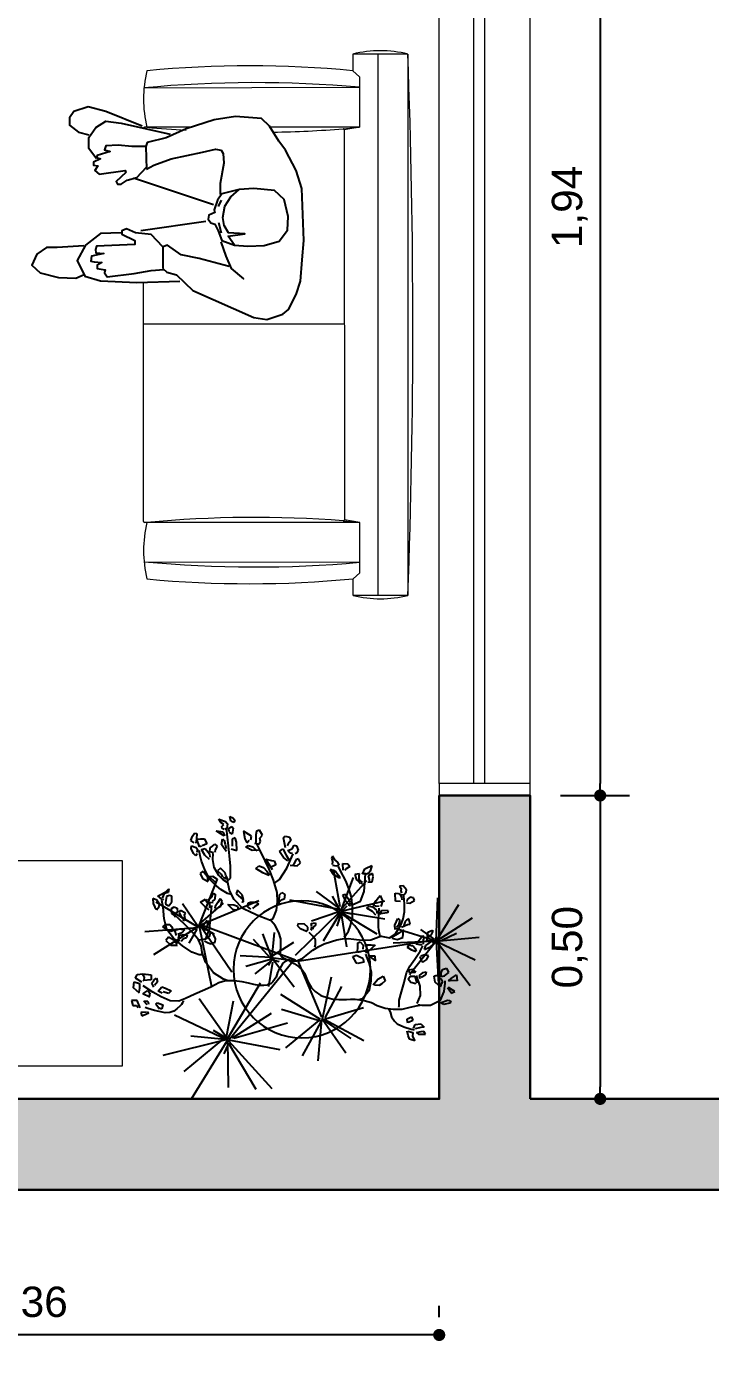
# Model space of a CAD drawing. Header units: millimetres. Extents: x 3757.5 to 3780.5, y 860.5 to 875.7.
# Drawn here: x 3771.494 to 3772.621, y 863.317 to 865.494 of the extents above; entities that cross this region are included whole.
import ezdxf

# ---------------------------------------------------------------- set-up
doc = ezdxf.new("R2010")
doc.units = ezdxf.units.MM
for name, color, linetype, lineweight in [('COTA', 1, 'Continuous', 18), ('paredes', 1, 'Continuous', 30), ('ventanas', 161, 'Continuous', 5)]:
    doc.layers.add(name, color=color, linetype=linetype, lineweight=lineweight)
for name, color, linetype in [('mobiliario', 7, 'Continuous'), ('MUEBLES', 3, 'Continuous'), ('PLANTS', 3, 'Continuous')]:
    doc.layers.add(name, color=color, linetype=linetype)
doc.styles.get("Standard").update_dxf_attribs({"font": 'arial.ttf'})
doc.dimstyles.new('ARQUITECTURA', dxfattribs={"dimtxt": 0.05, "dimasz": 0.02, "dimexe": 0.048, "dimexo": 0.05, "dimgap": 0.02, "dimtad": 1, "dimtoh": 1, "dimzin": 1, "dimtxsty": 'Standard', "dimblk": 'DOT', "dimcen": 0.02, "dimazin": 0, "dimtfac": 1, "dimtmove": 0, "dimatfit": 3, "dimldrblk": 'ARCHTICK', "dimfxl": 1, "dimarcsym": 0})

# ---------------------------------------------------------------- blocks, each defined once
blk = doc.blocks.new('WP3')
at = {"color": 86, "linetype": 'Continuous'}
for p, q in [((-0.2522, 0.1701), (-0.2265, 0.3247)), ((-0.2498, 0.164), (-0.1813, 0.3394)), ((0.0254, 0.2037), (-0.0277, 0.3123)), ((0.0282, 0.2019), (0.0571, 0.3198)), ((-0.2548, 0.1636), (-0.4127, 0.2839)), ((-0.2516, 0.1601), (-0.2991, 0.2911)), ((0.0294, 0.2026), (-0.0648, 0.2823)), ((0.0313, 0.2089), (0.0864, 0.2855)), ((0.0334, 0.2051), (0.1195, 0.305)), ((-0.2488, 0.1613), (-0.1191, 0.2415)), ((0.0181, 0.203), (-0.102, 0.2431)), ((0.4233, 0.1148), (0.4663, 0.2667)), ((-0.2645, 0.1544), (-0.4032, 0.2006)), ((-0.2524, 0.1705), (-0.2763, 0.1942)), ((0.022, 0.2066), (-0.0721, 0.1345)), ((0.0231, 0.2018), (-0.0589, 0.0925)), ((0.0271, 0.2048), (0.1534, 0.2146)), ((0.0292, 0.203), (0.0976, 0.0978)), ((0.0375, 0.2025), (0.1157, 0.1348)), ((0.421, 0.1098), (0.3817, 0.2294)), ((0.421, 0.1098), (0.5068, 0.202)), ((-0.2556, 0.1587), (-0.4435, 0.1351)), ((-0.2514, 0.1625), (-0.3702, 0.0371)), ((-0.2579, 0.1568), (-0.3473, 0.1124)), ((-0.2499, 0.1599), (-0.2858, 0.0191)), ((-0.2514, 0.1556), (-0.2797, 0.1197)), ((-0.2498, 0.1574), (-0.1014, 0.0395)), ((-0.2356, 0.1605), (-0.1033, 0.1337)), ((-0.2327, 0.1625), (-0.0702, 0.1763)), ((0.421, 0.1098), (0.3124, 0.1733)), ((-0.2507, 0.1508), (-0.1942, 0.0602)), ((0.421, 0.1098), (0.5422, 0.1438)), ((-0.044, -0.0153), (-0.0144, 0.0856)), ((0.421, 0.1098), (0.3016, 0.0703)), ((0.421, 0.1098), (0.3216, 0.0327)), ((0.419, 0.1037), (0.3909, 0.0621)), ((0.421, 0.1098), (0.4703, -0.006)), ((0.421, 0.1098), (0.5444, 0.0847)), ((0.421, 0.1098), (0.5212, 0.0336)), ((0.4369, 0.1136), (0.4841, 0.1092)), ((-0.047, -0.0044), (-0.0842, 0.0577)), ((-0.0375, -0.0127), (-0.1078, 0.0088)), ((-0.0523, -0.0085), (-0.0622, 0.0002)), ((-0.0404, -0.0082), (-0.0281, 0.0009)), ((0.1918, -0.0697), (0.1704, 0.0319)), ((0.1911, -0.0688), (0.2666, 0.0278)), ((-0.2098, -0.1792), (-0.2393, -0.0018)), ((-0.2063, -0.1821), (-0.1686, -0.0204)), ((-0.0473, -0.019), (-0.1294, -0.0552)), ((-0.0463, -0.0128), (-0.1247, -0.0203)), ((-0.0485, -0.0156), (-0.0758, -0.0856)), ((-0.0448, -0.0149), (-0.0442, -0.0918)), ((-0.0427, -0.0209), (0.0314, -0.0369)), ((-0.0422, -0.0194), (-0.0107, -0.0824)), ((0.187, -0.0661), (0.1132, -0.0085)), ((0.1911, -0.0663), (0.1654, -0.0355)), ((0.1947, -0.0682), (0.3037, -0.0045)), ((0.1948, -0.0744), (0.065, -0.1548)), ((0.1888, -0.0722), (0.1017, -0.075)), ((0.1922, -0.0732), (0.185, -0.1212)), ((0.1881, -0.0728), (0.2953, -0.128)), ((0.1919, -0.072), (0.262, -0.15)), ((0.193, -0.0718), (0.3234, -0.0538)), ((0.1945, -0.0703), (0.2148, -0.0799)), ((0.196, -0.0682), (0.2217, -0.0513)), ((0.1913, -0.0816), (0.1467, -0.1507)), ((0.1947, -0.0839), (0.2157, -0.1927)), ((-0.2097, -0.1791), (-0.3645, -0.1488)), ((-0.2187, -0.1738), (-0.2554, -0.1436)), ((-0.2033, -0.1758), (-0.1775, -0.1417)), ((-0.2146, -0.1761), (-0.3638, -0.2211)), ((-0.2145, -0.1792), (-0.3018, -0.2901)), ((-0.2133, -0.1815), (-0.2314, -0.2571)), ((-0.2145, -0.1815), (-0.0202, -0.1871)), ((-0.2085, -0.1807), (-0.1115, -0.2866)), ((-0.2031, -0.1856), (-0.1188, -0.2158))]:
    blk.add_line(p, q, dxfattribs=at)
at = {"color": 251, "linetype": 'Continuous'}
for p, q in [((0.0231, 0.017), (0.0285, 0.1966)), ((0.0099, 0.0146), (-0.247, 0.162)), ((0.0277, 0.0202), (0.4168, 0.1046)), ((0.0173, 0.0142), (-0.208, -0.1851)), ((0.0116, 0.0141), (-0.047, -0.0172)), ((0.0227, 0.0013), (0.1915, -0.0714))]:
    blk.add_line(p, q, dxfattribs=at)
blk = doc.blocks.new('tarro')
at = {"color": 92, "linetype": 'Continuous'}
for p, q in [((0.2496, 0.1549), (0.2469, 0.1454)), ((0.253, 0.1639), (0.2496, 0.1549)), ((0.2649, 0.1676), (0.253, 0.1639)), ((0.2598, 0.1574), (0.2649, 0.1676)), ((0.2606, 0.148), (0.2598, 0.1574)), ((0.2489, 0.1261), (0.2471, 0.1184)), ((0.2487, 0.145), (0.2606, 0.148)), ((0.2606, 0.12), (0.2501, 0.1246)), ((0.262, 0.1391), (0.2659, 0.1299)), ((0.2659, 0.1299), (0.2792, 0.1283)), ((0.2791, 0.1362), (0.2662, 0.14)), ((0.2788, 0.1465), (0.2682, 0.149)), ((0.2693, 0.1485), (0.2736, 0.1522)), ((0.2736, 0.1522), (0.2899, 0.1523)), ((0.2863, 0.1462), (0.2788, 0.1465)), ((0.287, 0.1356), (0.2791, 0.1362)), ((0.2792, 0.1283), (0.287, 0.1356)), ((0.2899, 0.1523), (0.2863, 0.1462)), ((-0.3746, 0.1014), (-0.3726, 0.1091)), ((-0.3618, 0.1008), (-0.3746, 0.1014)), ((-0.3726, 0.1091), (-0.363, 0.1054)), ((-0.363, 0.1054), (-0.3562, 0.1022)), ((-0.3562, 0.1022), (-0.3594, 0.0997)), ((-0.3313, 0.0934), (-0.3399, 0.0821)), ((-0.3257, 0.0935), (-0.334, 0.0904)), ((-0.3234, 0.0834), (-0.3257, 0.0935)), ((0.2471, 0.1184), (0.2477, 0.116)), ((0.2477, 0.116), (0.2575, 0.112)), ((0.2575, 0.112), (0.2606, 0.12)), ((-0.3965, 0.0732), (-0.3934, 0.0852)), ((-0.3832, 0.0737), (-0.3965, 0.0732)), ((-0.3934, 0.0852), (-0.3849, 0.0851)), ((-0.3849, 0.0851), (-0.3808, 0.0895)), ((-0.3762, 0.0906), (-0.3832, 0.0737)), ((-0.3537, 0.0657), (-0.3701, 0.0576)), ((-0.3599, 0.0839), (-0.3674, 0.0754)), ((-0.3674, 0.0754), (-0.3583, 0.0752)), ((-0.3583, 0.0752), (-0.3572, 0.0818)), ((-0.3537, 0.0564), (-0.3553, 0.0648)), ((-0.3399, 0.0821), (-0.3357, 0.0791)), ((-0.3357, 0.0791), (-0.3234, 0.0834)), ((0.3252, 0.0786), (0.3412, 0.0728)), ((0.3329, 0.0831), (0.3269, 0.0796)), ((0.3457, 0.0798), (0.3329, 0.0831)), ((0.3412, 0.0728), (0.3468, 0.0732)), ((0.3493, 0.0774), (0.3457, 0.0798)), ((0.3468, 0.0732), (0.3493, 0.0774)), ((-0.3781, 0.0566), (-0.3917, 0.0439)), ((-0.3917, 0.0439), (-0.3901, 0.0296)), ((-0.3901, 0.0296), (-0.3782, 0.0336)), ((-0.378, 0.045), (-0.3791, 0.0538)), ((-0.3782, 0.0336), (-0.378, 0.045)), ((-0.3701, 0.0576), (-0.3582, 0.0502)), ((-0.3582, 0.0502), (-0.3537, 0.0564)), ((-0.3445, 0.0423), (-0.3493, 0.0329)), ((-0.3493, 0.0329), (-0.3434, 0.0253)), ((-0.336, 0.0295), (-0.343, 0.0384)), ((-0.3249, 0.0564), (-0.334, 0.0514)), ((-0.334, 0.0514), (-0.3261, 0.0416)), ((-0.3261, 0.0416), (-0.3172, 0.045)), ((-0.3098, 0.0568), (-0.3227, 0.0533)), ((-0.3172, 0.045), (-0.3041, 0.0512)), ((-0.3041, 0.0512), (-0.3098, 0.0568)), ((0.168, 0.0372), (0.1786, 0.0233)), ((0.1816, 0.0387), (0.1712, 0.0376)), ((0.188, 0.0349), (0.1816, 0.0387)), ((0.196, 0.0277), (0.188, 0.0349)), ((0.2554, 0.0316), (0.2493, 0.0236)), ((0.2673, 0.0345), (0.2554, 0.0316)), ((0.2653, 0.0169), (0.2695, 0.0329)), ((0.3213, 0.0381), (0.3126, 0.0307)), ((0.327, 0.0407), (0.3213, 0.0381)), ((0.33, 0.0297), (0.3243, 0.0392)), ((0.3411, 0.0434), (0.3467, 0.051)), ((0.3585, 0.0524), (0.344, 0.0435)), ((0.3467, 0.051), (0.35, 0.0567)), ((0.35, 0.0567), (0.3585, 0.0524)), ((-0.3726, 0.0304), (-0.3873, 0.0215)), ((-0.3873, 0.0215), (-0.3833, 0.0124)), ((-0.3833, 0.0124), (-0.3699, 0.0109)), ((-0.3682, 0.027), (-0.3705, 0.0287)), ((-0.3699, 0.0109), (-0.3504, 0.0139)), ((-0.3662, 0.0191), (-0.3698, 0.013)), ((-0.3507, 0.0251), (-0.3682, 0.027)), ((-0.3673, 0.0252), (-0.3662, 0.0191)), ((-0.3504, 0.0139), (-0.3507, 0.0251)), ((-0.3434, 0.0253), (-0.338, 0.0217)), ((-0.338, 0.0217), (-0.336, 0.0295)), ((0.1786, 0.0233), (0.191, 0.0164)), ((0.191, 0.0164), (0.196, 0.0277)), ((0.2493, 0.0236), (0.2543, 0.017)), ((0.2504, 0.0029), (0.2527, 0.009)), ((0.2601, 0.0007), (0.2504, 0.0029)), ((0.2527, 0.009), (0.2614, 0.0072)), ((0.2543, 0.017), (0.2653, 0.0169)), ((0.2681, 0.0073), (0.2601, 0.0007)), ((0.2614, 0.0072), (0.2661, 0.0075)), ((0.2777, 0.0226), (0.2756, 0.0148)), ((0.2756, 0.0148), (0.2848, 0.0078)), ((0.2897, 0.0142), (0.2799, 0.0201)), ((0.2848, 0.0078), (0.2914, 0.0066)), ((0.2914, 0.0066), (0.2897, 0.0142)), ((0.3126, 0.0307), (0.3102, 0.0169)), ((0.3102, 0.0169), (0.3157, 0.0145)), ((0.3157, 0.0145), (0.3267, 0.0238)), ((0.3271, 0.0185), (0.3263, 0.0092)), ((0.3263, 0.0092), (0.33, 0.0013)), ((0.3267, 0.0238), (0.33, 0.0297)), ((0.334, 0.0163), (0.3271, 0.0185)), ((0.33, 0.0013), (0.3393, -0.0017)), ((0.344, 0.0077), (0.3338, 0.0155)), ((0.3393, -0.0017), (0.344, 0.0077)), ((0.351, 0.0264), (0.3428, 0.0281)), ((0.3437, 0.0279), (0.35, 0.0222)), ((0.35, 0.0222), (0.362, 0.0138)), ((0.364, 0.0273), (0.351, 0.0264)), ((0.362, 0.0138), (0.364, 0.0273)), ((0.1288, -0.0136), (0.1204, -0.0296)), ((0.1204, -0.0296), (0.1285, -0.0323)), ((0.1285, -0.0323), (0.137, -0.0282)), ((0.1317, -0.0129), (0.1288, -0.0136)), ((0.1461, -0.0159), (0.1317, -0.0129)), ((0.137, -0.0282), (0.1436, -0.0257)), ((0.144, -0.0251), (0.1461, -0.0159)), ((0.1571, -0.0308), (0.1736, -0.0194)), ((0.1727, -0.0298), (0.1591, -0.0301)), ((0.1736, -0.0194), (0.1727, -0.0298)), ((0.277, -0.029), (0.2795, -0.021)), ((0.2882, -0.0332), (0.2788, -0.0302)), ((0.2795, -0.021), (0.2836, -0.0162)), ((0.2836, -0.0162), (0.2929, -0.022)), ((0.2929, -0.022), (0.2968, -0.0309)), ((-0.3164, -0.0667), (-0.3051, -0.0559)), ((-0.3051, -0.0559), (-0.2942, -0.0558)), ((-0.2903, -0.0573), (-0.298, -0.0672)), ((-0.2942, -0.0558), (-0.2902, -0.0549)), ((-0.2208, -0.0626), (-0.2124, -0.0585)), ((-0.2124, -0.0585), (-0.2013, -0.0629)), ((0.1322, -0.0394), (0.1315, -0.0417)), ((0.1315, -0.0417), (0.1323, -0.0495)), ((0.1323, -0.0495), (0.1318, -0.0614)), ((0.1318, -0.0614), (0.1375, -0.0636)), ((0.1348, -0.0395), (0.1322, -0.0394)), ((0.1401, -0.0405), (0.1348, -0.0395)), ((0.1375, -0.0636), (0.1448, -0.0555)), ((0.1448, -0.0555), (0.1437, -0.0464)), ((0.1494, -0.0392), (0.1532, -0.0473)), ((0.1559, -0.0411), (0.1499, -0.0382)), ((0.1532, -0.0473), (0.1531, -0.0569)), ((0.1531, -0.0569), (0.1629, -0.0569)), ((0.1653, -0.0494), (0.1559, -0.0411)), ((0.1629, -0.0569), (0.1721, -0.0557)), ((0.1721, -0.0557), (0.1653, -0.0494)), ((0.2577, -0.0444), (0.2477, -0.0504)), ((0.2477, -0.0504), (0.2511, -0.0561)), ((0.2511, -0.0561), (0.2612, -0.0541)), ((0.2675, -0.0402), (0.2577, -0.0444)), ((0.2612, -0.0541), (0.2658, -0.048)), ((0.2658, -0.048), (0.2679, -0.0409)), ((0.2767, -0.0563), (0.2683, -0.0578)), ((0.2683, -0.0578), (0.2722, -0.0633)), ((0.2821, -0.0567), (0.2767, -0.0563)), ((0.2843, -0.0686), (0.2842, -0.0581)), ((0.2877, -0.0455), (0.2911, -0.055)), ((0.2977, -0.0499), (0.288, -0.045)), ((0.2968, -0.0309), (0.2882, -0.0332)), ((0.2911, -0.055), (0.3064, -0.0657)), ((0.3089, -0.058), (0.2977, -0.0499)), ((0.3064, -0.0657), (0.3089, -0.058)), ((-0.3101, -0.0899), (-0.3237, -0.0988)), ((-0.3105, -0.0745), (-0.3164, -0.0667)), ((-0.298, -0.0672), (-0.3105, -0.0745)), ((-0.3013, -0.0876), (-0.3101, -0.0899)), ((-0.3027, -0.0984), (-0.2995, -0.0879)), ((-0.2916, -0.0787), (-0.2957, -0.0908)), ((-0.2957, -0.0908), (-0.2848, -0.0938)), ((-0.2794, -0.0842), (-0.2885, -0.0804)), ((-0.2843, -0.0644), (-0.2865, -0.0718)), ((-0.2865, -0.0718), (-0.2844, -0.079)), ((-0.2848, -0.0938), (-0.2731, -0.0914)), ((-0.2844, -0.079), (-0.2745, -0.0805)), ((-0.2755, -0.0706), (-0.2808, -0.0647)), ((-0.2731, -0.0914), (-0.2794, -0.0842)), ((-0.2678, -0.0731), (-0.2755, -0.0706)), ((-0.2745, -0.0805), (-0.2669, -0.079)), ((-0.2669, -0.079), (-0.2678, -0.0731)), ((-0.2241, -0.0892), (-0.2293, -0.0939)), ((-0.226, -0.0659), (-0.2208, -0.0626)), ((-0.2218, -0.0965), (-0.2234, -0.09)), ((-0.2151, -0.076), (-0.2226, -0.07)), ((-0.2131, -0.084), (-0.2151, -0.076)), ((-0.2066, -0.0838), (-0.2131, -0.084)), ((-0.2003, -0.0707), (-0.2066, -0.0838)), ((-0.2013, -0.0629), (-0.2003, -0.0707)), ((-0.0026, -0.0943), (0.0038, -0.0924)), ((0.0038, -0.0924), (0.012, -0.0887)), ((0.0113, -0.0878), (0.0154, -0.0908)), ((0.0154, -0.0908), (0.015, -0.0981)), ((0.0255, -0.0897), (0.0233, -0.0927)), ((0.206, -0.073), (0.2189, -0.0815)), ((0.2281, -0.084), (0.2103, -0.0737)), ((0.2112, -0.0724), (0.224, -0.0693)), ((0.2195, -0.0923), (0.2186, -0.1022)), ((0.224, -0.0693), (0.2369, -0.0739)), ((0.2389, -0.0914), (0.2281, -0.084)), ((0.2369, -0.0739), (0.2389, -0.0914)), ((0.2722, -0.0633), (0.2805, -0.0743)), ((0.2805, -0.0743), (0.2838, -0.0787)), ((0.2838, -0.0787), (0.2872, -0.0748)), ((0.2872, -0.0748), (0.2843, -0.0686)), ((0.2936, -0.0664), (0.2958, -0.0864)), ((0.3026, -0.0793), (0.2938, -0.0721)), ((0.2958, -0.0864), (0.3065, -0.0907)), ((0.3063, -0.0867), (0.3026, -0.0793)), ((0.3065, -0.0907), (0.3063, -0.0867)), ((-0.3237, -0.0988), (-0.3161, -0.1038)), ((-0.3161, -0.1038), (-0.3068, -0.1041)), ((-0.3068, -0.1041), (-0.3027, -0.0984)), ((-0.2937, -0.1234), (-0.3026, -0.13)), ((-0.2961, -0.1286), (-0.2951, -0.1215)), ((-0.2851, -0.1317), (-0.2795, -0.1207)), ((-0.2795, -0.1207), (-0.2756, -0.1161)), ((-0.277, -0.1147), (-0.273, -0.1136)), ((-0.273, -0.1136), (-0.2714, -0.1174)), ((-0.2714, -0.1174), (-0.2725, -0.1272)), ((-0.2293, -0.0939), (-0.2267, -0.1056)), ((-0.2267, -0.1056), (-0.2197, -0.1145)), ((-0.2184, -0.1072), (-0.2218, -0.0965)), ((-0.2197, -0.1145), (-0.2184, -0.1072)), ((-0.0089, -0.1007), (-0.0026, -0.0943)), ((-0.008, -0.1055), (-0.0089, -0.1007)), ((0.0078, -0.1046), (-0.008, -0.1055)), ((0.015, -0.0981), (0.0078, -0.1046)), ((0.0247, -0.0988), (0.0227, -0.1064)), ((0.0227, -0.1064), (0.0321, -0.1083)), ((0.0233, -0.0927), (0.0247, -0.0988)), ((0.0275, -0.0981), (0.0272, -0.0933)), ((0.034, -0.1036), (0.0275, -0.0981)), ((0.0321, -0.1083), (0.034, -0.1036)), ((0.2186, -0.1022), (0.2254, -0.1177)), ((0.2269, -0.1021), (0.2225, -0.0969)), ((0.2254, -0.1177), (0.2297, -0.114)), ((0.2297, -0.114), (0.2269, -0.1021)), ((0.2336, -0.0975), (0.2482, -0.104)), ((0.2424, -0.1114), (0.2385, -0.0996)), ((0.2457, -0.1142), (0.2424, -0.1114)), ((0.2507, -0.1169), (0.2457, -0.1142)), ((0.2482, -0.104), (0.2542, -0.1049)), ((0.2542, -0.1049), (0.2507, -0.1169)), ((-0.3466, -0.1646), (-0.3463, -0.1529)), ((-0.3463, -0.1529), (-0.3424, -0.1449)), ((-0.3424, -0.1449), (-0.3388, -0.1395)), ((-0.3382, -0.1386), (-0.3319, -0.1463)), ((-0.3309, -0.1513), (-0.3378, -0.1608)), ((-0.3319, -0.1463), (-0.3309, -0.1513)), ((-0.3173, -0.1557), (-0.3166, -0.1502)), ((-0.3154, -0.1508), (-0.3096, -0.1477)), ((-0.3096, -0.1477), (-0.3026, -0.1566)), ((-0.3026, -0.13), (-0.3034, -0.1412)), ((-0.3034, -0.1412), (-0.2967, -0.1452)), ((-0.2967, -0.1452), (-0.2902, -0.1419)), ((-0.289, -0.1331), (-0.2961, -0.1286)), ((-0.2902, -0.1419), (-0.289, -0.1331)), ((-0.2819, -0.1368), (-0.2851, -0.1317)), ((-0.2708, -0.1305), (-0.2819, -0.1368)), ((-0.2725, -0.1272), (-0.2708, -0.1305)), ((-0.2257, -0.1464), (-0.2357, -0.1562)), ((-0.2152, -0.1386), (-0.2257, -0.1464)), ((-0.2222, -0.1574), (-0.2143, -0.153)), ((-0.2143, -0.153), (-0.2142, -0.1429)), ((-0.2028, -0.139), (-0.1877, -0.1467)), ((-0.2014, -0.1463), (-0.202, -0.142)), ((-0.195, -0.1553), (-0.2014, -0.1463)), ((-0.1877, -0.1467), (-0.1847, -0.1589)), ((-0.1599, -0.1392), (-0.172, -0.1507)), ((-0.172, -0.1507), (-0.1579, -0.1503)), ((-0.1495, -0.1364), (-0.1599, -0.1392)), ((-0.1579, -0.1503), (-0.149, -0.1468)), ((-0.149, -0.1468), (-0.1477, -0.1383)), ((-0.1179, -0.1396), (-0.1258, -0.1462)), ((-0.1258, -0.1462), (-0.1235, -0.1548)), ((-0.1085, -0.1458), (-0.1143, -0.1416)), ((-0.0998, -0.1514), (-0.1085, -0.1458)), ((-0.1051, -0.1565), (-0.0998, -0.1514)), ((-0.0521, -0.1495), (-0.0514, -0.1586)), ((0.1029, -0.1593), (0.1096, -0.1521)), ((0.1118, -0.1467), (0.1146, -0.1543)), ((0.1661, -0.1343), (0.153, -0.1425)), ((0.153, -0.1425), (0.1582, -0.1469)), ((0.1582, -0.1469), (0.1663, -0.1456)), ((0.1743, -0.1257), (0.1661, -0.1343)), ((0.1663, -0.1456), (0.1757, -0.1375)), ((0.1746, -0.1459), (0.1674, -0.1495)), ((0.1674, -0.1495), (0.1749, -0.16)), ((0.1819, -0.1465), (0.1746, -0.1459)), ((0.1757, -0.1375), (0.1769, -0.13)), ((0.2012, -0.1312), (0.1833, -0.129)), ((0.1841, -0.1275), (0.1879, -0.1374)), ((0.1869, -0.1507), (0.1854, -0.1461)), ((0.1899, -0.1591), (0.1869, -0.1507)), ((0.1879, -0.1374), (0.2031, -0.137)), ((0.2031, -0.137), (0.2012, -0.1312)), ((0.2455, -0.1546), (0.2531, -0.1535)), ((0.2531, -0.1535), (0.2642, -0.1599)), ((-0.3378, -0.1608), (-0.3466, -0.1646)), ((-0.3239, -0.1619), (-0.3353, -0.1709)), ((-0.3353, -0.1709), (-0.3315, -0.1725)), ((-0.3315, -0.1725), (-0.3167, -0.18)), ((-0.3205, -0.1763), (-0.325, -0.1659)), ((-0.322, -0.163), (-0.3239, -0.1619)), ((-0.3113, -0.1787), (-0.3205, -0.1763)), ((-0.3152, -0.1697), (-0.3173, -0.1557)), ((-0.3167, -0.18), (-0.3094, -0.187)), ((-0.308, -0.1714), (-0.3152, -0.1697)), ((-0.3094, -0.187), (-0.3113, -0.1787)), ((-0.3026, -0.1703), (-0.308, -0.1714)), ((-0.3026, -0.1566), (-0.3026, -0.1703)), ((-0.2357, -0.1562), (-0.2237, -0.1631)), ((-0.2237, -0.1631), (-0.2222, -0.1574)), ((-0.215, -0.1558), (-0.2185, -0.1608)), ((-0.2185, -0.1608), (-0.2093, -0.1681)), ((-0.2062, -0.155), (-0.215, -0.1558)), ((-0.2093, -0.1681), (-0.2057, -0.177)), ((-0.2018, -0.1632), (-0.208, -0.1577)), ((-0.2057, -0.177), (-0.2009, -0.1746)), ((-0.2009, -0.1746), (-0.2018, -0.1632)), ((-0.1894, -0.1638), (-0.195, -0.1553)), ((-0.1847, -0.1589), (-0.1894, -0.1638)), ((-0.1518, -0.1759), (-0.1363, -0.1622)), ((-0.1493, -0.1839), (-0.1518, -0.1759)), ((-0.138, -0.1735), (-0.1493, -0.1839)), ((-0.1351, -0.1621), (-0.138, -0.1735)), ((-0.1373, -0.1546), (-0.1351, -0.1621)), ((-0.1363, -0.1622), (-0.1355, -0.1573)), ((-0.1235, -0.1548), (-0.119, -0.1559)), ((-0.119, -0.1559), (-0.1051, -0.1565)), ((-0.0514, -0.1586), (-0.0509, -0.1735)), ((-0.0509, -0.1735), (-0.0455, -0.1787)), ((-0.0471, -0.1609), (-0.0507, -0.1571)), ((-0.0404, -0.1632), (-0.0471, -0.1609)), ((-0.0455, -0.1787), (-0.0382, -0.1738)), ((-0.0382, -0.1738), (-0.0404, -0.1632)), ((0.096, -0.1727), (0.1029, -0.1593)), ((0.1021, -0.1739), (0.096, -0.1727)), ((0.1126, -0.159), (0.1021, -0.1739)), ((0.1146, -0.1543), (0.1126, -0.159)), ((0.1749, -0.16), (0.1804, -0.1672)), ((0.1804, -0.1672), (0.1838, -0.1721)), ((0.1838, -0.1721), (0.1899, -0.1591)), ((0.2203, -0.1585), (0.2189, -0.1773)), ((0.2189, -0.1773), (0.2267, -0.1761)), ((0.2313, -0.1575), (0.2203, -0.1585)), ((0.2267, -0.1761), (0.2309, -0.1734)), ((0.2309, -0.1734), (0.2343, -0.1677)), ((0.2322, -0.1742), (0.2395, -0.1736)), ((0.2322, -0.1825), (0.2342, -0.1775)), ((0.2332, -0.1879), (0.2322, -0.1825)), ((0.2343, -0.1677), (0.2347, -0.1619)), ((0.2453, -0.1851), (0.2379, -0.1942)), ((0.2395, -0.1736), (0.2452, -0.1798)), ((0.2452, -0.1798), (0.2453, -0.1851)), ((0.2474, -0.1628), (0.2465, -0.1574)), ((0.2538, -0.1682), (0.2474, -0.1628)), ((0.2619, -0.1661), (0.2538, -0.1682)), ((0.2642, -0.1599), (0.2619, -0.1661)), ((-0.2295, -0.2099), (-0.2354, -0.2228)), ((-0.2179, -0.2036), (-0.2295, -0.2099)), ((-0.2196, -0.217), (-0.2186, -0.2056)), ((-0.2007, -0.2018), (-0.2155, -0.2164)), ((-0.2072, -0.2171), (-0.1967, -0.21)), ((-0.1967, -0.21), (-0.2008, -0.2008)), ((-0.1874, -0.2214), (-0.1837, -0.2149)), ((-0.1829, -0.2149), (-0.172, -0.21)), ((-0.172, -0.21), (-0.176, -0.2184)), ((0.074, -0.2216), (0.0878, -0.2136)), ((0.0898, -0.2144), (0.083, -0.223)), ((0.0878, -0.2136), (0.0914, -0.2139)), ((0.1251, -0.221), (0.1291, -0.2087)), ((0.1291, -0.2087), (0.1341, -0.2046)), ((0.1341, -0.2046), (0.1379, -0.1996)), ((0.1353, -0.2083), (0.1349, -0.2174)), ((0.1367, -0.2073), (0.1353, -0.2083)), ((0.1426, -0.202), (0.1367, -0.2073)), ((0.1399, -0.1992), (0.1426, -0.202)), ((0.1555, -0.2031), (0.1652, -0.2038)), ((0.1564, -0.2177), (0.1586, -0.2093)), ((0.1586, -0.2093), (0.1595, -0.2027)), ((0.1652, -0.2038), (0.1676, -0.2156)), ((0.1676, -0.2156), (0.1665, -0.2229)), ((0.2294, -0.1932), (0.2332, -0.1879)), ((0.2379, -0.1942), (0.2294, -0.1932)), ((-0.2354, -0.2228), (-0.2289, -0.2283)), ((-0.2289, -0.2283), (-0.2196, -0.217)), ((-0.2155, -0.2164), (-0.2072, -0.2171)), ((-0.1957, -0.229), (-0.1874, -0.2214)), ((-0.189, -0.2353), (-0.1957, -0.229)), ((-0.1775, -0.225), (-0.189, -0.2353)), ((-0.176, -0.2184), (-0.1775, -0.225)), ((-0.0898, -0.2244), (-0.1063, -0.2348)), ((-0.1063, -0.2348), (-0.0993, -0.2407)), ((-0.0993, -0.2407), (-0.0883, -0.237)), ((-0.0757, -0.2185), (-0.0898, -0.2244)), ((-0.0883, -0.237), (-0.0807, -0.2287)), ((-0.0677, -0.2317), (-0.0827, -0.2569)), ((-0.0807, -0.2287), (-0.0743, -0.219)), ((-0.0598, -0.2434), (-0.0688, -0.2385)), ((-0.0636, -0.253), (-0.0598, -0.2434)), ((-0.0258, -0.2428), (-0.0098, -0.241)), ((-0.0175, -0.2447), (-0.0195, -0.2429)), ((-0.0127, -0.2553), (-0.0175, -0.2447)), ((-0.0098, -0.241), (-0.0019, -0.2482)), ((0.0674, -0.2327), (0.074, -0.2216)), ((0.0795, -0.2282), (0.0674, -0.2327)), ((0.073, -0.2515), (0.0719, -0.2442)), ((0.0727, -0.2429), (0.081, -0.2407)), ((0.083, -0.223), (0.0795, -0.2282)), ((0.081, -0.2407), (0.0881, -0.2426)), ((0.0881, -0.2426), (0.0853, -0.2496)), ((0.0981, -0.2311), (0.0973, -0.2462)), ((0.0973, -0.2462), (0.1089, -0.246)), ((0.1047, -0.2343), (0.1013, -0.2304)), ((0.1136, -0.2393), (0.1047, -0.2343)), ((0.1089, -0.246), (0.1136, -0.2393)), ((0.1358, -0.2227), (0.1251, -0.221)), ((0.1349, -0.2174), (0.1358, -0.2227)), ((0.143, -0.2219), (0.1487, -0.2337)), ((0.1497, -0.2228), (0.143, -0.2219)), ((0.1487, -0.2337), (0.1498, -0.2352)), ((0.1498, -0.2352), (0.1644, -0.2422)), ((0.1573, -0.2238), (0.1515, -0.2216)), ((0.1665, -0.2229), (0.1564, -0.2177)), ((0.1606, -0.2285), (0.1573, -0.2238)), ((0.1644, -0.2422), (0.1606, -0.2285)), ((-0.2519, -0.2701), (-0.257, -0.2813)), ((-0.2462, -0.2644), (-0.2519, -0.2701)), ((-0.2444, -0.27), (-0.2462, -0.2644)), ((-0.2424, -0.2794), (-0.2438, -0.2723)), ((-0.2256, -0.2657), (-0.2334, -0.2795)), ((-0.2145, -0.2557), (-0.2256, -0.2657)), ((-0.2247, -0.2814), (-0.2146, -0.2688)), ((-0.2146, -0.2688), (-0.2138, -0.2611)), ((-0.2053, -0.2711), (-0.2137, -0.2739)), ((-0.2137, -0.2739), (-0.2132, -0.283)), ((-0.2016, -0.2758), (-0.2014, -0.2733)), ((-0.1994, -0.2813), (-0.2016, -0.2758)), ((-0.1748, -0.2748), (-0.1802, -0.2816)), ((-0.1636, -0.2811), (-0.1505, -0.2771)), ((-0.1505, -0.2771), (-0.151, -0.2964)), ((-0.1145, -0.2766), (-0.1297, -0.2845)), ((-0.1002, -0.2773), (-0.1145, -0.2766)), ((-0.1133, -0.2858), (-0.1037, -0.2764)), ((-0.0827, -0.2569), (-0.0699, -0.2532)), ((-0.0699, -0.2532), (-0.0636, -0.253)), ((-0.0414, -0.2605), (-0.0507, -0.2743)), ((-0.0507, -0.2743), (-0.0431, -0.2807)), ((-0.0431, -0.2807), (-0.0357, -0.2657)), ((-0.0318, -0.2527), (-0.0414, -0.2605)), ((-0.0357, -0.2657), (-0.0282, -0.2545)), ((-0.0258, -0.2703), (-0.0314, -0.2771)), ((-0.0314, -0.2771), (-0.0215, -0.2808)), ((-0.0203, -0.2696), (-0.0258, -0.2703)), ((-0.0115, -0.2706), (-0.0142, -0.2688)), ((-0.0064, -0.2577), (-0.0127, -0.2553)), ((-0.0073, -0.2776), (-0.0115, -0.2706)), ((-0.0109, -0.2875), (-0.0073, -0.2776)), ((-0.0019, -0.2482), (-0.0064, -0.2577)), ((0.0702, -0.2593), (0.073, -0.2515)), ((0.0731, -0.2636), (0.0702, -0.2593)), ((0.0784, -0.2549), (0.0731, -0.2636)), ((0.0853, -0.2496), (0.0784, -0.2549)), ((-0.2504, -0.2949), (-0.2581, -0.2999)), ((-0.2581, -0.2999), (-0.2541, -0.3102)), ((-0.257, -0.2813), (-0.2562, -0.2874)), ((-0.2562, -0.2874), (-0.2455, -0.2837)), ((-0.245, -0.3038), (-0.2466, -0.2942)), ((-0.2455, -0.2837), (-0.2424, -0.2794)), ((-0.2442, -0.3162), (-0.245, -0.3038)), ((-0.2381, -0.2856), (-0.2442, -0.3031)), ((-0.2442, -0.3031), (-0.2354, -0.3043)), ((-0.233, -0.287), (-0.2381, -0.2856)), ((-0.2354, -0.3043), (-0.2264, -0.3044)), ((-0.2334, -0.2795), (-0.2247, -0.2814)), ((-0.2203, -0.2926), (-0.2314, -0.2878)), ((-0.2264, -0.3044), (-0.2203, -0.2926)), ((-0.2132, -0.283), (-0.2078, -0.2867)), ((-0.2078, -0.2867), (-0.202, -0.2917)), ((-0.202, -0.2917), (-0.1968, -0.2867)), ((-0.1968, -0.2867), (-0.1994, -0.2813)), ((-0.1802, -0.2816), (-0.1862, -0.2906)), ((-0.1862, -0.2906), (-0.1844, -0.3043)), ((-0.1844, -0.3043), (-0.18, -0.3)), ((-0.18, -0.3), (-0.1781, -0.2915)), ((-0.1781, -0.2915), (-0.1756, -0.2813)), ((-0.1616, -0.3034), (-0.1613, -0.2869)), ((-0.1545, -0.3066), (-0.1616, -0.3034)), ((-0.151, -0.2964), (-0.1545, -0.3066)), ((-0.135, -0.3218), (-0.132, -0.3044)), ((-0.132, -0.3044), (-0.1275, -0.295)), ((-0.1297, -0.2845), (-0.1236, -0.2885)), ((-0.1275, -0.295), (-0.1217, -0.3009)), ((-0.1236, -0.2885), (-0.1133, -0.2858)), ((-0.1178, -0.302), (-0.1163, -0.3106)), ((-0.109, -0.2937), (-0.0982, -0.2915)), ((-0.1059, -0.2965), (-0.1067, -0.2935)), ((-0.106, -0.3132), (-0.1059, -0.2965)), ((-0.0982, -0.2915), (-0.0951, -0.2979)), ((-0.0951, -0.2979), (-0.0969, -0.3056)), ((-0.0969, -0.3056), (-0.0905, -0.3129)), ((-0.037, -0.2833), (-0.0419, -0.3066)), ((-0.0419, -0.3066), (-0.0368, -0.3101)), ((-0.0368, -0.3101), (-0.028, -0.3078)), ((-0.031, -0.2926), (-0.0333, -0.288)), ((-0.0246, -0.3003), (-0.031, -0.2926)), ((-0.028, -0.3078), (-0.0246, -0.3003)), ((-0.0215, -0.2808), (-0.0168, -0.2894)), ((-0.0168, -0.2894), (-0.0109, -0.2875)), ((-0.2541, -0.3102), (-0.2493, -0.3171)), ((-0.2493, -0.3171), (-0.2442, -0.3162)), ((-0.1921, -0.3184), (-0.1989, -0.3227)), ((-0.1989, -0.3227), (-0.1883, -0.3213)), ((-0.1798, -0.3114), (-0.1921, -0.3184)), ((-0.1883, -0.3213), (-0.1836, -0.3201)), ((-0.1806, -0.3377), (-0.1871, -0.3418)), ((-0.1849, -0.3282), (-0.1857, -0.333)), ((-0.1857, -0.333), (-0.1806, -0.3377)), ((-0.1802, -0.3258), (-0.1849, -0.3282)), ((-0.1836, -0.3201), (-0.1787, -0.3114)), ((-0.1737, -0.3283), (-0.179, -0.3258)), ((-0.177, -0.3446), (-0.1726, -0.3394)), ((-0.1726, -0.3394), (-0.1737, -0.3283)), ((-0.1684, -0.3214), (-0.1696, -0.3289)), ((-0.1696, -0.3289), (-0.1624, -0.3331)), ((-0.1616, -0.3152), (-0.1682, -0.3186)), ((-0.1624, -0.3331), (-0.1593, -0.3287)), ((-0.1593, -0.3287), (-0.1616, -0.3152)), ((-0.1163, -0.3106), (-0.135, -0.3218)), ((-0.105, -0.3223), (-0.106, -0.3132)), ((-0.0979, -0.3243), (-0.105, -0.3223)), ((-0.0905, -0.3129), (-0.0979, -0.3243)), ((-0.1871, -0.3418), (-0.1929, -0.3504)), ((-0.1929, -0.3504), (-0.177, -0.3446)), ((-0.165, -0.3456), (-0.1672, -0.3564)), ((-0.1672, -0.3564), (-0.1599, -0.3533)), ((-0.158, -0.3423), (-0.1649, -0.3454)), ((-0.1599, -0.3533), (-0.1551, -0.3475)), ((-0.1551, -0.3475), (-0.158, -0.3423))]:
    blk.add_line(p, q, dxfattribs=at)
at = {"color": 33, "linetype": 'Continuous'}
for p, q in [((0.1343, 0.0708), (0.1432, 0.0689)), ((0.1432, 0.0689), (0.1592, 0.0488)), ((0.2276, 0.0889), (0.2282, 0.0863)), ((0.2282, 0.0863), (0.2287, 0.0726)), ((0.2287, 0.0726), (0.2339, 0.0529)), ((0.1592, 0.0488), (0.1631, 0.0275)), ((0.2339, 0.0529), (0.2401, 0.0312)), ((0.2401, 0.0312), (0.2458, 0.0092)), ((-0.2054, 0.0087), (-0.2239, -0.0158)), ((-0.1817, 0.0237), (-0.2054, 0.0087)), ((-0.171, 0.0276), (-0.1817, 0.0237)), ((0.1638, 0.0076), (0.1581, -0.0144)), ((0.1631, 0.0275), (0.1638, 0.0076)), ((0.2458, 0.0092), (0.2533, -0.0067)), ((-0.2239, -0.0158), (-0.2317, -0.0385)), ((0.1581, -0.0144), (0.1507, -0.0344)), ((0.2533, -0.0067), (0.265, -0.0227)), ((0.265, -0.0227), (0.2778, -0.0415)), ((-0.2772, -0.0544), (-0.2982, -0.072)), ((-0.2556, -0.0397), (-0.2772, -0.0544)), ((-0.2385, -0.0331), (-0.2556, -0.0397)), ((-0.234, -0.0543), (-0.2403, -0.0685)), ((-0.2291, -0.0333), (-0.2385, -0.0331)), ((-0.2317, -0.0385), (-0.234, -0.0543)), ((0.0319, -0.0508), (0.0333, -0.0566)), ((0.0333, -0.0566), (0.0328, -0.068)), ((0.2778, -0.0415), (0.2834, -0.0545)), ((-0.3139, -0.0922), (-0.3205, -0.1175)), ((-0.2982, -0.072), (-0.3139, -0.0922)), ((-0.2531, -0.0844), (-0.2707, -0.1026)), ((-0.2403, -0.0685), (-0.2531, -0.0844)), ((0.0271, -0.0769), (0.0181, -0.0855)), ((0.0328, -0.068), (0.0271, -0.0769)), ((0.0992, -0.0749), (0.1025, -0.0768)), ((0.1025, -0.0768), (0.1104, -0.0881)), ((0.1104, -0.0881), (0.1151, -0.102)), ((0.1867, -0.0768), (0.206, -0.073)), ((0.2189, -0.0815), (0.2325, -0.1021)), ((-0.3205, -0.1175), (-0.3227, -0.1445)), ((-0.2859, -0.1175), (-0.2948, -0.1254)), ((-0.2707, -0.1026), (-0.2859, -0.1175)), ((-0.0731, -0.1151), (-0.0661, -0.1178)), ((-0.0661, -0.1178), (-0.0582, -0.1374)), ((0.1151, -0.102), (0.1196, -0.1214)), ((0.1196, -0.1214), (0.1198, -0.1434)), ((0.2325, -0.1021), (0.2382, -0.1175)), ((0.2382, -0.1175), (0.2407, -0.134)), ((-0.3227, -0.1445), (-0.3259, -0.1601)), ((-0.0582, -0.1374), (-0.0553, -0.1572)), ((0.1096, -0.1521), (0.115, -0.1475)), ((0.1198, -0.1434), (0.1168, -0.1677)), ((0.2409, -0.1525), (0.2392, -0.1709)), ((0.2407, -0.134), (0.2409, -0.1525)), ((-0.1721, -0.1764), (-0.1881, -0.186)), ((-0.1633, -0.1742), (-0.1721, -0.1764)), ((-0.0568, -0.1789), (-0.0647, -0.2079)), ((-0.0553, -0.1572), (-0.0568, -0.1789)), ((0.1168, -0.1677), (0.1111, -0.188)), ((-0.2129, -0.2084), (-0.2243, -0.23)), ((-0.2021, -0.1975), (-0.2129, -0.2084)), ((-0.1881, -0.186), (-0.2021, -0.1975)), ((-0.1734, -0.2051), (-0.1657, -0.2124)), ((-0.1657, -0.2124), (-0.1652, -0.2399)), ((-0.0647, -0.2079), (-0.075, -0.2329)), ((0.1041, -0.2059), (0.0907, -0.2306)), ((0.1111, -0.188), (0.1041, -0.2059)), ((-0.2243, -0.23), (-0.2328, -0.2517)), ((-0.1652, -0.2399), (-0.1679, -0.2644)), ((-0.075, -0.2329), (-0.0843, -0.2527)), ((0.0907, -0.2306), (0.0869, -0.2396)), ((-0.2359, -0.2647), (-0.2386, -0.2767)), ((-0.2328, -0.2517), (-0.2359, -0.2647)), ((-0.1679, -0.2644), (-0.1702, -0.2875)), ((-0.0843, -0.2527), (-0.0968, -0.2787)), ((-0.1722, -0.3083), (-0.175, -0.3295)), ((-0.1702, -0.2875), (-0.1722, -0.3083)), ((-0.0968, -0.2787), (-0.1037, -0.2924))]:
    blk.add_line(p, q, dxfattribs=at)
for points in [[(0.2038, 0.0928), (0.2072, 0.0998), (0.2107, 0.1117), (0.2173, 0.122), (0.2241, 0.1281), (0.2395, 0.1352), (0.2562, 0.1403), (0.2636, 0.1421)], [(-0.2762, 0.074), (-0.276, 0.0765), (-0.2772, 0.0793), (-0.2801, 0.0826), (-0.2827, 0.0858), (-0.2905, 0.0931), (-0.2978, 0.0985), (-0.3072, 0.1015), (-0.3178, 0.1023), (-0.3319, 0.0995), (-0.3432, 0.0968), (-0.3585, 0.0924), (-0.3647, 0.0901)], [(-0.0302, -0.0208), (-0.026, -0.0177), (-0.017, -0.0126), (-0.0068, -0.0058), (0.003, 0.0025), (0.0075, 0.0097), (0.0119, 0.0214), (0.0151, 0.0294), (0.0239, 0.0442), (0.032, 0.0528), (0.0456, 0.0615), (0.0623, 0.0674), (0.0746, 0.0701), (0.0875, 0.0708), (0.1055, 0.0708), (0.1149, 0.0703), (0.1254, 0.0704), (0.1471, 0.0737), (0.1638, 0.0785), (0.1772, 0.0854), (0.196, 0.0917), (0.2142, 0.0935), (0.2354, 0.0934), (0.2514, 0.09), (0.2681, 0.0862), (0.2776, 0.0847)], [(-0.0302, -0.0208), (-0.0317, -0.0203), (-0.0366, -0.0187), (-0.0431, -0.0134), (-0.0472, -0.0067), (-0.0503, -0.0009), (-0.0534, 0.0033), (-0.0553, 0.0084), (-0.059, 0.019), (-0.0667, 0.0299), (-0.0715, 0.0347), (-0.0763, 0.0347), (-0.08, 0.0373), (-0.0872, 0.0387), (-0.0985, 0.0383), (-0.1106, 0.0361), (-0.1231, 0.0331), (-0.1384, 0.0301), (-0.1565, 0.0275), (-0.177, 0.0274), (-0.1924, 0.0326), (-0.2099, 0.0413), (-0.2257, 0.0486), (-0.2485, 0.0588), (-0.2703, 0.0685), (-0.2862, 0.075), (-0.306, 0.0743), (-0.3271, 0.0651), (-0.3465, 0.0539), (-0.3695, 0.039)], [(0.2702, 0.0808), (0.2785, 0.0622), (0.2773, 0.0398), (0.2688, 0.0151)], [(0.272, 0.0829), (0.2814, 0.0841), (0.3016, 0.0846), (0.325, 0.0725), (0.3336, 0.0526), (0.3357, 0.0332), (0.3358, 0.0274)], [(-0.0366, -0.0187), (-0.0316, -0.0216), (-0.0356, -0.0225), (-0.04, -0.0246), (-0.0457, -0.0277), (-0.0482, -0.0305), (-0.0489, -0.0355), (-0.0486, -0.0411), (-0.0475, -0.0535), (-0.0481, -0.0704), (-0.0526, -0.0851), (-0.0611, -0.102), (-0.0708, -0.1123), (-0.082, -0.1174), (-0.0988, -0.1235), (-0.1169, -0.1317), (-0.1367, -0.1415), (-0.1567, -0.1627), (-0.1679, -0.1834), (-0.1725, -0.2064)], [(-0.0316, -0.0216), (-0.0294, -0.0221), (-0.0228, -0.0195), (-0.011, -0.0191), (0.0036, -0.0251), (0.0112, -0.0314), (0.0163, -0.0357), (0.0266, -0.0439), (0.0406, -0.0526), (0.053, -0.0585), (0.0705, -0.0645), (0.0828, -0.0679), (0.0959, -0.0703), (0.1093, -0.0712), (0.1227, -0.07), (0.1422, -0.0675), (0.1625, -0.0686), (0.1875, -0.0779)], [(-0.2393, -0.0681), (-0.223, -0.0706), (-0.2144, -0.0928), (-0.211, -0.1257), (-0.2086, -0.1481)], [(0.1843, -0.076), (0.181, -0.0905), (0.1805, -0.0983), (0.1805, -0.1173), (0.1812, -0.1264), (0.1815, -0.1418)], [(0.1206, -0.1507), (0.1384, -0.1587), (0.1465, -0.1811), (0.1486, -0.2014), (0.1499, -0.2226)], [(-0.1714, -0.2011), (-0.1826, -0.2082), (-0.193, -0.2187), (-0.2033, -0.2371), (-0.2063, -0.2559), (-0.206, -0.2701)], [(-0.0625, -0.2008), (-0.0512, -0.2088), (-0.0341, -0.236), (-0.0187, -0.269)]]:
    blk.add_lwpolyline(points, dxfattribs=at)
at = {"layer": 'mobiliario'}
blk.add_circle((0.0013, 0.0007), 0.16, dxfattribs=at)
at = {"layer": 'PLANTS', "xscale": 0.8000000000000047, "yscale": 0.8000000000000047, "zscale": 0.8000000000000047, "rotation": 338.9695594345602}
blk.add_blockref('WP3', (-0.0307, -0.0265), dxfattribs=at)
blk = doc.blocks.new('_Dot')
at = {"color": 0, "linetype": 'ByBlock', "lineweight": -2}
blk.add_line((-0.5, 0), (-1, 0), dxfattribs=at)
at = {"color": 0, "linetype": 'ByBlock', "const_width": 0.5}
blk.add_lwpolyline([(-0.25, 0, 1), (0.25, 0, 1)], format="xyb", close=True, dxfattribs=at)
blk = doc.blocks.new('*D306')
at = {"color": 0, "lineweight": -2, "transparency": 16777216}
for p, q in [((3772.3737, 866.1665), (3772.487, 866.1665)), ((3772.439, 866.1465), (3772.439, 864.2465)), ((3772.3737, 864.2265), (3772.487, 864.2265))]:
    blk.add_line(p, q, dxfattribs=at)
at = {"layer": 'Defpoints', "color": 0, "transparency": 16777216}
for p in [(3772.3237, 866.1665), (3772.3237, 864.2265), (3772.439, 864.2265)]:
    blk.add_point(p, dxfattribs=at)
at = {"color": 0, "lineweight": -2, "transparency": 16777216, "xscale": 0.02, "yscale": 0.02, "zscale": 0.02}
for p, rotation in [((3772.439, 866.1665), 90), ((3772.439, 864.2265), 270)]:
    blk.add_blockref('_Dot', p, dxfattribs=dict(at, rotation=rotation))
at = {"color": 0, "lineweight": 0, "transparency": 16777216, "insert": (3772.3889, 865.1965), "char_height": 0.05, "attachment_point": 5, "rotation": 90}
blk.add_mtext('1,94', dxfattribs=at)
blk = doc.blocks.new('_ArchTick')
at = {"layer": 'COTA', "color": 0, "linetype": 'Continuous', "const_width": 0.15}
blk.add_lwpolyline([(-0.5, -0.5), (0.5, 0.5)], dxfattribs=at)
blk = doc.blocks.new('*D307')
at = {"color": 0, "lineweight": -2, "transparency": 16777216}
for p, q in [((3772.3737, 864.2265), (3772.487, 864.2265)), ((3772.439, 864.2065), (3772.439, 863.7465)), ((3772.3737, 863.7265), (3772.487, 863.7265))]:
    blk.add_line(p, q, dxfattribs=at)
at = {"layer": 'Defpoints', "color": 0, "transparency": 16777216}
for p in [(3772.3237, 864.2265), (3772.3237, 863.7265), (3772.439, 863.7265)]:
    blk.add_point(p, dxfattribs=at)
at = {"color": 0, "lineweight": -2, "transparency": 16777216, "xscale": 0.02, "yscale": 0.02, "zscale": 0.02}
for p, rotation in [((3772.439, 864.2265), 90), ((3772.439, 863.7265), 270)]:
    blk.add_blockref('_Dot', p, dxfattribs=dict(at, rotation=rotation))
at = {"color": 0, "lineweight": 0, "transparency": 16777216, "insert": (3772.3889, 863.9765), "char_height": 0.05, "attachment_point": 5, "rotation": 90}
blk.add_mtext('0,50', dxfattribs=at)
blk = doc.blocks.new('*D308')
at = {"color": 0, "lineweight": -2, "transparency": 16777216}
for p, q in [((3770.8137, 863.3666), (3770.8137, 863.3854)), ((3772.1737, 863.3666), (3772.1737, 863.3854)), ((3772.1537, 863.3374), (3770.8337, 863.3374))]:
    blk.add_line(p, q, dxfattribs=at)
at = {"layer": 'Defpoints', "color": 0, "transparency": 16777216}
for p in [(3770.8137, 863.3374), (3770.8137, 863.3166), (3772.1737, 863.3166)]:
    blk.add_point(p, dxfattribs=at)
at = {"color": 0, "lineweight": -2, "transparency": 16777216, "xscale": 0.02, "yscale": 0.02, "zscale": 0.02, "rotation": 180}
blk.add_blockref('_Dot', (3770.8137, 863.3374), dxfattribs=at)
at = {"color": 0, "lineweight": -2, "transparency": 16777216, "xscale": 0.02, "yscale": 0.02, "zscale": 0.02}
blk.add_blockref('_Dot', (3772.1737, 863.3374), dxfattribs=at)
at = {"color": 0, "lineweight": 0, "transparency": 16777216, "insert": (3771.4937, 863.3874), "char_height": 0.05, "attachment_point": 5}
blk.add_mtext('1,36', dxfattribs=at)
blk = doc.blocks.new('Peopleplan_057')
at = {"color": 0}
for p, q in [((-0.0217, -0.1196), (-0.0401, -0.1104)), ((0.0553, -0.1104), (0.026, -0.1181))]:
    blk.add_line(p, q, dxfattribs=at)
at = {"color": 76}
for p, q in [((0.0955, -0.2799), (0.1573, -0.2799)), ((-0.1951, -0.3287), (-0.1295, -0.3268))]:
    blk.add_line(p, q, dxfattribs=at)
for points in [[(0.1573, -0.2799), (0.1686, -0.2687), (0.1761, -0.2405), (0.2211, -0.1936), (0.2998, -0.0172), (0.3054, 0.0203), (0.2899, 0.0667), (0.2766, 0.0826), (0.2329, 0.1051), (0.1948, 0.1179), (0.133, 0.123), (0.0767, 0.1276), (-0.0733, 0.1212), (-0.1258, 0.1053), (-0.1839, 0.0747), (-0.2101, 0.0555), (-0.2532, 0.0278), (-0.2757, 0.0053), (-0.2814, -0.0698), (-0.272, -0.1317), (-0.2457, -0.2124), (-0.2195, -0.2705), (-0.2064, -0.3249), (-0.1951, -0.3287)], [(0.0805, -0.1129), (0.1217, -0.0979), (0.1573, -0.0829), (0.1873, -0.0473), (0.1873, -0.0473), (0.1873, -0.0473), (0.1873, -0.0473)], [(-0.1295, -0.3268), (-0.1408, -0.3062), (-0.1595, -0.2555), (-0.1782, -0.1655), (-0.1876, -0.1279), (-0.1839, -0.111), (-0.1745, -0.1054), (-0.1464, -0.1035), (-0.0883, -0.1148), (-0.0564, -0.1148)], [(0.1517, -0.0885), (0.1292, -0.1748), (0.118, -0.2274), (0.0898, -0.2668), (0.0955, -0.2799)]]:
    blk.add_lwpolyline(points, dxfattribs=at)
at = {"color": 8}
for points in [[(0.0906, -0.0729), (0.0936, -0.0341), (0.0917, 0.0128), (0.0786, 0.0559), (0.0467, 0.0803), (0.0074, 0.0822), (-0.0414, 0.071), (-0.0676, 0.0428), (-0.0733, -0.0172), (-0.0705, -0.0596)], [(0.0906, -0.0729), (0.0643, -0.0913), (0.0577, -0.0436), (0.0546, -0.0904), (0.0335, -0.1028), (0.0104, -0.1067), (-0.0223, -0.1009), (-0.0492, -0.0836), (-0.0705, -0.0596)], [(-0.0264, -0.1336), (-0.1033, -0.3644)], [(0.0223, -0.1561), (0.0486, -0.3437)], [(-0.1595, -0.4713), (-0.1895, -0.4938), (-0.2214, -0.4938), (-0.2495, -0.4732), (-0.2682, -0.445), (-0.2626, -0.4), (-0.2457, -0.3268), (-0.2307, -0.2593)], [(0.0542, -0.4), (0.0561, -0.46), (0.0898, -0.5032), (0.1348, -0.5276), (0.1798, -0.5051), (0.1929, -0.46), (0.1986, -0.355), (0.1948, -0.2311)], [(-0.2532, -0.34), (-0.2964, -0.445), (-0.3095, -0.4957), (-0.2964, -0.537), (-0.2776, -0.5501), (-0.257, -0.5501), (-0.2364, -0.5238), (-0.2289, -0.4938)], [(0.0917, -0.5088), (0.0973, -0.5858), (0.0973, -0.6158), (0.1161, -0.6439), (0.148, -0.6589), (0.1705, -0.6345), (0.1836, -0.582), (0.1854, -0.5313), (0.1752, -0.5074)]]:
    blk.add_lwpolyline(points, dxfattribs=at)
at = {"color": 0}
for points in [[(-0.0705, -0.0596), (-0.0583, -0.1092), (-0.0395, -0.1223), (-0.0114, -0.1317), (-0.0039, -0.1298), (0.0036, -0.1467), (0.0149, -0.1486), (0.0261, -0.1411), (0.0298, -0.1298), (0.0486, -0.1204), (0.0767, -0.1092), (0.0906, -0.0729)], [(0.0955, -0.2799), (0.0598, -0.3137), (0.0542, -0.3587), (0.043, -0.385), (0.0486, -0.3981), (0.058, -0.3981), (0.0767, -0.3606), (0.088, -0.3606), (0.0936, -0.4713), (0.103, -0.4751), (0.1123, -0.4732), (0.1142, -0.4507), (0.1217, -0.4863), (0.1367, -0.4882), (0.1386, -0.4788), (0.1405, -0.4563), (0.148, -0.4694), (0.1573, -0.4694), (0.1611, -0.4469), (0.1705, -0.4488), (0.1817, -0.4413), (0.1723, -0.3625), (0.163, -0.3137), (0.1604, -0.2769)], [(-0.1947, -0.3287), (-0.1951, -0.37), (-0.1989, -0.4094), (-0.197, -0.445), (-0.1857, -0.4488), (-0.1801, -0.4319), (-0.1689, -0.4694), (-0.1632, -0.4713), (-0.1595, -0.46), (-0.1501, -0.4807), (-0.1408, -0.4807), (-0.1389, -0.4675), (-0.1258, -0.4769), (-0.1145, -0.4638), (-0.1258, -0.3887), (-0.1201, -0.3869), (-0.0939, -0.415), (-0.0864, -0.4113), (-0.0864, -0.4), (-0.0976, -0.3831), (-0.1051, -0.355), (-0.1348, -0.327)]]:
    blk.add_lwpolyline(points, dxfattribs=at)
blk = doc.blocks.new('Peopleplan_059')
at = {"color": 253, "lineweight": 0}
for p, q in [((-0.7235, -0.0143), (0.8412, -0.0143)), ((-0.7235, -0.0143), (-0.7235, -0.1728)), ((0.8412, -0.0143), (0.8412, -0.1728)), ((-0.7235, -0.1008), (0.8412, -0.1008)), ((-0.7235, -0.1728), (-0.6754, -0.1728)), ((-0.6754, -0.1728), (-0.658, -0.1536)), ((-0.658, -0.1536), (-0.5121, -0.1536)), ((-0.6258, -0.7765), (-0.6274, -0.1536)), ((-0.5121, -0.1536), (-0.5121, -0.4127)), ((-0.5074, -0.2007), (-0.5121, -0.1536)), ((-0.5121, -0.1536), (-0.5045, -0.1978)), ((0.6299, -0.1536), (0.6223, -0.1978)), ((0.6251, -0.2007), (0.6299, -0.1536)), ((0.7758, -0.1536), (0.6299, -0.1536)), ((0.6299, -0.1536), (0.6299, -0.7684)), ((0.7436, -0.7765), (0.7452, -0.1536)), ((0.7932, -0.1728), (0.7758, -0.1536)), ((0.8412, -0.1728), (0.7932, -0.1728)), ((-0.5045, -0.1978), (0.6223, -0.1978)), ((0.0574, -0.1978), (0.0574, -0.778)), ((-0.5121, -0.6398), (-0.5121, -0.7684)), ((-0.5121, -0.7684), (-0.5121, -0.7751)), ((0.627, -0.778), (-0.0636, -0.778)), ((0.627, -0.778), (0.5246, -0.778)), ((0.627, -0.778), (0.554, -0.778)), ((0.6299, -0.7684), (0.6299, -0.7751))]:
    blk.add_line(p, q, dxfattribs=at)
for centre, radius, start, end in [((0.0589, -21.2468), 21.2469, 87.88978, 92.11022), ((-0.4014, -0.0936), 0.3317, 166.1775, 193.8225), ((0.5191, -0.0936), 0.3317, 346.1775, 13.8225), ((2.4788, -0.4706), 3.1683, 174.6069, 185.3931), ((2.7483, -0.4563), 3.3893, 174.8766, 185.4221), ((-2.6305, -0.4563), 3.3893, 354.5779, 5.1234), ((-2.3611, -0.4706), 3.1683, 354.6069, 5.3931), ((-0.5045, -0.2007), 0.00288, 90, 184.3203), ((-3.887, -0.4562), 3.3893, 0.8877, 4.3203), ((4.0048, -0.4562), 3.3893, 175.6797, 185.2851), ((0.6223, -0.2007), 0.00288, 355.6797, 90), ((-3.887, -0.4562), 3.3893, 354.7149, 356.6405), ((-0.5938, -0.4262), 0.3518, 256.5803, 283.4197), ((-0.5092, -0.7751), 0.00288, 180, 270), ((0.627, -0.7751), 0.00288, 270, 0), ((0.7116, -0.4262), 0.3518, 256.5803, 283.4197)]:
    blk.add_arc(centre, radius, start, end, dxfattribs=at)
at = {"color": 30, "lineweight": 0}
blk.add_blockref('Peopleplan_057', (-0.2616, -0.4422), dxfattribs=at)

msp = doc.modelspace()

# ---------------------------------------------------------------- hatches: boundary and pattern name
at = {"true_color": 0xb9c2b1}
h = msp.add_hatch(color=9, dxfattribs=at)
h.paths.add_polyline_path([(3768.6937, 871.2165), (3768.6937, 871.3665), (3767.2537, 871.3665), (3767.2537, 871.2165)], flags=17)
h.paths.add_polyline_path([(3761.5137, 870.2664), (3761.6637, 870.2664), (3761.6637, 871.2165), (3764.5637, 871.2165), (3764.5637, 867.8665), (3764.7137, 867.8665), (3764.7137, 871.2165), (3765.4037, 871.2165), (3765.4037, 871.3665), (3761.5136, 871.3665)], flags=17)
h.paths.add_polyline_path([(3770.4037, 871.2165), (3770.4037, 871.3665), (3768.8937, 871.3665), (3768.8937, 871.2165)], flags=17)
h.paths.add_polyline_path([(3770.5037, 869.8165), (3770.5037, 871.1665), (3770.6537, 871.1665), (3770.6537, 869.8165)], flags=17)
h.paths.add_polyline_path([(3770.6537, 869.6165), (3770.5137, 869.6165), (3770.5137, 869.0365), (3770.6377, 869.0365), (3770.6537, 869.0365)], flags=17)
h.paths.add_polyline_path([(3770.5137, 867.4265), (3770.5137, 866.8665), (3770.6637, 866.8665), (3770.6637, 867.4265)], flags=17)
h.paths.add_polyline_path([(3777.3237, 863.7265), (3777.3237, 863.5765), (3770.8137, 863.5765), (3770.8137, 863.7265), (3772.1737, 863.7265), (3772.1737, 864.2265), (3772.3237, 864.2265), (3772.3237, 863.7265)])
h.paths.add_polyline_path([(3771.6042, 866.6649), (3772.1737, 866.6665), (3772.1737, 866.1665), (3772.3237, 866.1565), (3772.3237, 866.8165), (3771.6137, 866.8071)], flags=17)
h.paths.add_polyline_path([(3767.8437, 864.5265), (3767.6937, 864.5265), (3767.6937, 863.7265), (3765.8337, 863.7265), (3765.8337, 866.4765), (3763.8837, 866.4765), (3763.8837, 866.3265), (3765.6837, 866.3265), (3765.6837, 863.7265), (3763.0837, 863.7265), (3763.0837, 866.4765), (3762.9337, 866.4765), (3762.9337, 864.6465), (3761.6637, 864.6465), (3761.6637, 866.3265), (3762.2337, 866.3265), (3762.2337, 866.4765), (3761.6637, 866.4765), (3761.6637, 867.8665), (3761.5137, 867.8665), (3761.5137, 864.4965), (3762.9337, 864.4965), (3762.9337, 863.7265), (3758.0737, 863.7265), (3758.0737, 872.5352), (3777.3199, 872.5437), (3777.3199, 872.6881), (3757.9237, 872.6881), (3757.9237, 863.5765), (3770.5637, 863.5765), (3770.5637, 863.7265), (3767.8437, 863.7265)])
h.paths.add_polyline_path([(3767.6937, 865.8965), (3767.8437, 865.8965), (3767.8437, 866.4761), (3767.6937, 866.4765)])

# ---------------------------------------------------------------- linework, layer by layer
at = {"lineweight": 0}
msp.add_lwpolyline([(3770.9166, 863.7802), (3770.9166, 864.1193), (3771.6514, 864.1193), (3771.6514, 863.7802)], close=True, dxfattribs=at)
at = {"layer": 'paredes'}
for points in [[(3772.3237, 863.7265), (3772.3237, 864.2265), (3772.1737, 864.2265), (3772.1737, 863.7265), (3770.8137, 863.7265), (3770.8137, 863.5765), (3772.3237, 863.5765)], [(3772.3237, 863.7265), (3777.3237, 863.7265)], [(3772.3237, 863.5765), (3777.3237, 863.5765)]]:
    msp.add_lwpolyline(points, dxfattribs=at)
at = {"layer": 'ventanas'}
for points in [[(3772.1737, 864.2465), (3772.1737, 866.1665)], [(3772.3237, 864.2465), (3772.3237, 866.1665)], [(3772.231, 864.2465), (3772.231, 866.1465)], [(3772.2487, 864.2465), (3772.2487, 866.1465)], [(3772.3237, 864.2265), (3772.3237, 864.2465), (3772.1737, 864.2465), (3772.1737, 864.2265)]]:
    msp.add_lwpolyline(points, dxfattribs=at)

# ---------------------------------------------------------------- block references
at = {"layer": 'mobiliario', "extrusion": (0, 0, -1), "xscale": -0.5702639305458599, "yscale": 0.5702639305456846, "zscale": -0.5702639305458599, "rotation": 89.989618209688}
msp.add_blockref('Peopleplan_059', (-3772.1302, 865.0359), dxfattribs=at)
at = {"layer": 'MUEBLES', "linetype": 'Continuous', "xscale": -0.7056000000002314, "yscale": 0.7056000000002314, "zscale": 0.7055999999999998, "rotation": 180}
msp.add_blockref('tarro', (3771.9465, 863.9405), dxfattribs=at)

# ---------------------------------------------------------------- dimensions: what is measured, and where the dimension line sits
at = {"lineweight": 0}
for base, p1, p2, angle, picture, middle in [((3772.439, 864.2265), (3772.3237, 866.1665), (3772.3237, 864.2265), 90, '*D306', (3772.3889, 865.1965)), ((3772.439, 863.7265), (3772.3237, 864.2265), (3772.3237, 863.7265), 90, '*D307', (3772.3889, 863.9765)), ((3770.8137, 863.3374), (3772.1737, 863.3166), (3770.8137, 863.3166), 180, '*D308', (3771.4937, 863.3874))]:
    dim = msp.add_linear_dim(base=base, p1=p1, p2=p2, angle=angle, dimstyle='ARQUITECTURA', dxfattribs=at)
    dim.commit()
    dim.dimension.update_dxf_attribs({"geometry": picture, "text_midpoint": middle})

doc.saveas('drawing.dxf')
